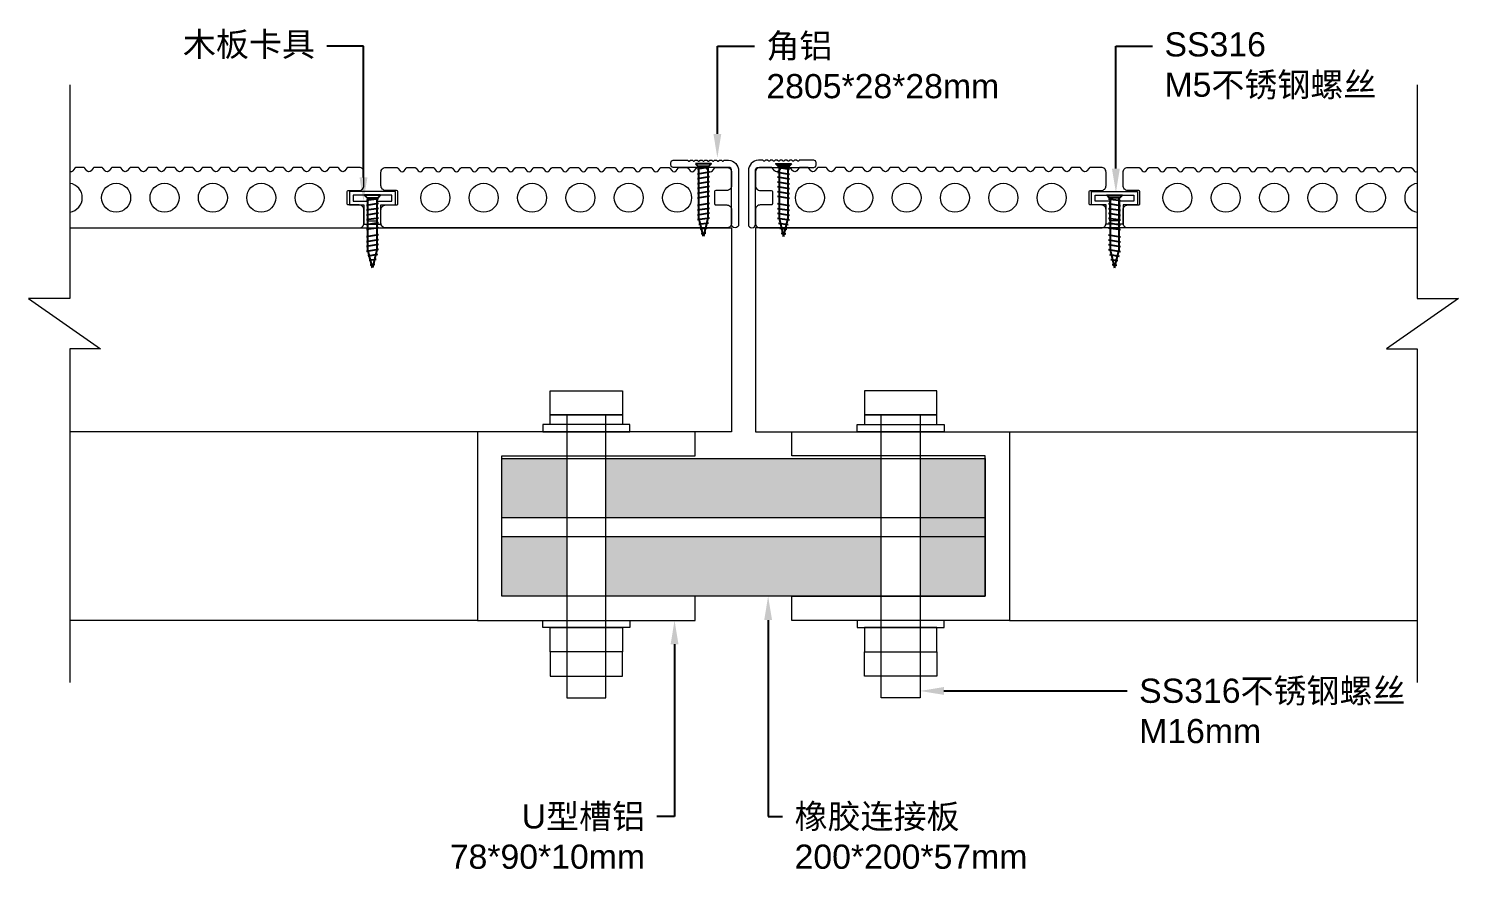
# Model space of a CAD drawing. Header units: millimetres. Extents: x -1822632 to -1305911, y 1206448 to 1536160.
# Drawn here: x -1735345 to -1734753, y 1209456 to 1209806 of the extents above; entities that cross this region are included whole.
import ezdxf
from ezdxf import colors
from ezdxf.entities.mleader import LeaderData, LeaderLine
from ezdxf.math import Vec2, Vec3

# ---------------------------------------------------------------- set-up
doc = ezdxf.new("R2010")
doc.units = ezdxf.units.MM
doc.header["$LTSCALE"] = 1000
doc.layers.get('0').update_dxf_attribs({"linetype": 'CONTINUOUS'})
for name, color, linetype in [('尺寸', 6, 'CONTINUOUS'), ('文字', 4, 'CONTINUOUS'), ('结构', 1, 'CONTINUOUS'), ('软质管', 5, 'CONTINUOUS')]:
    doc.layers.add(name, color=color, linetype=linetype)
doc.styles.add('M', font='arial.ttf')
pattern_1 = [(0, (-1670506.2939, 1288790.126), (0, 1.375), [1, -0.375]), (90, (-1670506.2939, 1288790.126), (-1.375, 8e-17), [1, -0.375])]

# ---------------------------------------------------------------- blocks, each defined once
blk = doc.blocks.new('SS410 M5X40')
at = {"color": 5}
for p, q in [((2.5, -1.41), (-2.5, -2.2)), ((2.5, -1.41), (-2.5, -2.2)), ((2.5, -3.41), (-2.5, -4.2)), ((2.5, -3.41), (-2.5, -4.2)), ((2.5, -5.41), (-2.5, -6.2)), ((2.5, -5.41), (-2.5, -6.2)), ((-1.85, -22.52), (-1.85, -1)), ((-1.85, -1), (1.85, -1)), ((1.85, -1), (1.85, -22.52)), ((2.5, -7.41), (-2.5, -8.2)), ((2.5, -7.41), (-2.5, -8.2)), ((2.5, -9.41), (-2.5, -10.2)), ((2.5, -9.41), (-2.5, -10.2)), ((2.5, -9.41), (-2.5, -10.2)), ((2.5, -9.41), (-2.5, -10.2)), ((2.5, -11.41), (-2.5, -12.2)), ((2.5, -11.41), (-2.5, -12.2)), ((2.5, -11.41), (-2.5, -12.2)), ((2.5, -11.41), (-2.5, -12.2)), ((2.5, -13.41), (-2.5, -14.2)), ((2.5, -13.41), (-2.5, -14.2)), ((2.5, -16.41), (-2.5, -17.2)), ((2.5, -16.41), (-2.5, -17.2)), ((2.5, -18.41), (-2.5, -19.2)), ((2.5, -18.41), (-2.5, -19.2)), ((2.5, -18.41), (-2.5, -19.2)), ((2.5, -18.41), (-2.5, -19.2)), ((2.5, -20.41), (-2.5, -21.2)), ((2.5, -20.41), (-2.5, -21.2)), ((2.5, -20.41), (-2.5, -21.2)), ((2.5, -20.41), (-2.5, -21.2)), ((2.5, -22.41), (-2.5, -23.2)), ((2.5, -22.41), (-2.5, -23.2)), ((2.5, -22.41), (-2.5, -23.2)), ((0, -30), (-1.85, -22.52)), ((1.85, -22.52), (0, -30)), ((2.03, -24.49), (-1.88, -25.11)), ((1.52, -26.57), (-1.41, -27.03)), ((1.01, -28.65), (-0.93, -28.96))]:
    blk.add_line(p, q, dxfattribs=at)
blk.add_lwpolyline([(-3.25, 0), (-2.25, -1), (2.25, -1), (3.25, 0)], close=True, dxfattribs=at)

msp = doc.modelspace()

# ---------------------------------------------------------------- hatches: boundary and pattern name
at = {"lineweight": 0}
h = msp.add_hatch(dxfattribs=at)
h.set_pattern_fill('ANGLE', color=251, scale=5)
h.set_pattern_definition(pattern_1)
h.paths.add_polyline_path([(-1735121.842, 1209628.387), (-1735148.842, 1209628.387), (-1735148.842, 1209603.887), (-1735121.842, 1209603.887)])
h.paths.add_polyline_path([(-1734991.842, 1209628.387), (-1735105.842, 1209628.387), (-1735105.842, 1209603.887), (-1734991.842, 1209603.887)])
h.paths.add_polyline_path([(-1734948.842, 1209628.387), (-1734975.842, 1209628.387), (-1734975.842, 1209603.887), (-1734948.842, 1209603.887)])
h.paths.add_polyline_path([(-1734948.842, 1209595.887), (-1734975.842, 1209595.887), (-1734975.842, 1209571.387), (-1734948.842, 1209571.387)])
h.paths.add_polyline_path([(-1734991.842, 1209595.887), (-1735105.842, 1209595.887), (-1735105.842, 1209571.387), (-1735068.842, 1209571.387), (-1734991.842, 1209571.387)])
h.paths.add_polyline_path([(-1735121.842, 1209595.887), (-1735148.842, 1209595.887), (-1735148.842, 1209571.387), (-1735121.842, 1209571.387)])
h = msp.add_hatch(dxfattribs=at)
h.set_pattern_fill('ANGLE', color=5, scale=5)
h.set_pattern_definition(pattern_1)
h.paths.add_polyline_path([(-1735121.842, 1209603.887), (-1735148.842, 1209603.887), (-1735148.842, 1209595.887), (-1735121.842, 1209595.887)], flags=16)
h.paths.add_polyline_path([(-1735121.842, 1209603.887), (-1735121.842, 1209595.887), (-1735105.842, 1209595.887), (-1735105.842, 1209603.887)], flags=16)
h.paths.add_polyline_path([(-1734991.842, 1209595.887), (-1734991.842, 1209603.887), (-1735105.842, 1209603.887), (-1735105.842, 1209595.887)], flags=17)
h.paths.add_polyline_path([(-1734975.842, 1209603.887), (-1734991.842, 1209603.887), (-1734991.842, 1209595.887), (-1734975.842, 1209595.887)], flags=16)
h.paths.add_polyline_path([(-1735148.842, 1209603.887), (-1735148.842, 1209595.887), (-1734948.842, 1209595.887), (-1734948.842, 1209603.887)])

# ---------------------------------------------------------------- linework, layer by layer
at = {"color": 1, "lineweight": 0}
for p, q in [((-1734938.842, 1209639.387), (-1734863.379, 1209639.387)), ((-1735158.842, 1209561.387), (-1735327.442, 1209561.387)), ((-1734938.842, 1209561.387), (-1734770.241, 1209561.387))]:
    msp.add_line(p, q, dxfattribs=at)
for points in [[(-1735327.442, 1209782.906), (-1735327.442, 1209694.563), (-1735344.511, 1209694.563), (-1735314.797, 1209673.682), (-1735327.442, 1209673.682), (-1735327.442, 1209535.706)], [(-1734770.241, 1209782.906), (-1734770.241, 1209694.563), (-1734753.173, 1209694.563), (-1734782.886, 1209673.682), (-1734770.241, 1209673.682), (-1734770.241, 1209535.706)]]:
    msp.add_lwpolyline(points, dxfattribs=at)
at = {"color": 34, "lineweight": 0}
for points in [[(-1735207.799, 1209748.691), (-1735212.139, 1209748.691, 0.1989124), (-1735212.844, 1209748.399), (-1735213.701, 1209747.242, -0.4142136), (-1735215.396, 1209747.242), (-1735216.253, 1209748.398, 0.1989124), (-1735216.96, 1209748.691), (-1735219.639, 1209748.691, 0.1989124), (-1735220.344, 1209748.399), (-1735221.201, 1209747.242, -0.4142136), (-1735222.896, 1209747.242), (-1735223.753, 1209748.398, 0.1989124), (-1735224.46, 1209748.691), (-1735227.139, 1209748.691, 0.1989124), (-1735227.844, 1209748.399), (-1735228.701, 1209747.242, -0.4142136), (-1735230.396, 1209747.242), (-1735231.253, 1209748.398, 0.1989124), (-1735231.96, 1209748.691), (-1735234.639, 1209748.691, 0.1989124), (-1735235.344, 1209748.399), (-1735236.201, 1209747.242, -0.4142136), (-1735237.896, 1209747.242), (-1735238.753, 1209748.398, 0.1989124), (-1735239.46, 1209748.691), (-1735242.139, 1209748.691, 0.1989124), (-1735242.844, 1209748.399), (-1735243.701, 1209747.242, -0.4142136), (-1735245.396, 1209747.242), (-1735246.253, 1209748.398, 0.1989124), (-1735246.96, 1209748.691), (-1735249.639, 1209748.691, 0.1989124), (-1735250.344, 1209748.399), (-1735251.201, 1209747.242, -0.4142136), (-1735252.896, 1209747.242), (-1735253.753, 1209748.398, 0.1989124), (-1735254.46, 1209748.691), (-1735257.139, 1209748.691, 0.1989124), (-1735257.844, 1209748.399), (-1735258.701, 1209747.242, -0.4142136), (-1735260.396, 1209747.242), (-1735261.253, 1209748.398, 0.1989124), (-1735261.96, 1209748.691), (-1735264.639, 1209748.691, 0.1989124), (-1735265.344, 1209748.399), (-1735266.201, 1209747.242, -0.4142136), (-1735267.896, 1209747.242), (-1735268.753, 1209748.398, 0.1989124), (-1735269.46, 1209748.691), (-1735272.139, 1209748.691, 0.1989124), (-1735272.844, 1209748.399), (-1735273.701, 1209747.242, -0.4142136), (-1735275.396, 1209747.242), (-1735276.253, 1209748.398, 0.1989124), (-1735276.96, 1209748.691), (-1735279.639, 1209748.691, 0.1989124), (-1735280.344, 1209748.399), (-1735281.201, 1209747.242, -0.4142136), (-1735282.896, 1209747.242), (-1735283.753, 1209748.398, 0.1989124), (-1735284.46, 1209748.691), (-1735287.139, 1209748.691, 0.1989124), (-1735287.844, 1209748.399), (-1735288.701, 1209747.242, -0.4142136), (-1735290.396, 1209747.242), (-1735291.253, 1209748.398, 0.1989124), (-1735291.96, 1209748.691), (-1735294.639, 1209748.691, 0.1989124), (-1735295.344, 1209748.399), (-1735296.201, 1209747.242, -0.4142136), (-1735297.896, 1209747.242), (-1735298.753, 1209748.398, 0.1989124), (-1735299.46, 1209748.691), (-1735302.139, 1209748.691, 0.1989124), (-1735302.844, 1209748.399), (-1735303.701, 1209747.242, -0.4142136), (-1735305.396, 1209747.242), (-1735306.253, 1209748.398, 0.1989124), (-1735306.96, 1209748.691), (-1735309.639, 1209748.691, 0.1989124), (-1735310.344, 1209748.399), (-1735311.201, 1209747.242, -0.4142136), (-1735312.896, 1209747.242), (-1735313.753, 1209748.398, 0.1989124), (-1735314.46, 1209748.691), (-1735317.139, 1209748.691, 0.1989124), (-1735317.844, 1209748.399), (-1735318.701, 1209747.242, -0.4142136), (-1735320.396, 1209747.242), (-1735321.253, 1209748.398, 0.1989124), (-1735321.96, 1209748.691), (-1735324.639, 1209748.691, 0.1989124), (-1735325.344, 1209748.399), (-1735326.201, 1209747.242, -0.2875101), (-1735327.442, 1209746.957, -0.2875101)], [(-1735327.442, 1209723.687), (-1735207.799, 1209723.687, 0.4142136), (-1735205.799, 1209725.687), (-1735205.799, 1209731.189, 0.4142136), (-1735207.799, 1209733.189), (-1735212.301, 1209733.189, -0.4143853), (-1735212.801, 1209733.689), (-1735212.798, 1209738.694, -0.4140419), (-1735212.298, 1209739.194), (-1735207.798, 1209739.194, 0.4142136), (-1735205.798, 1209741.194), (-1735205.799, 1209746.691, 0.4142136), (-1735207.799, 1209748.691)], [(-1735196.799, 1209748.691), (-1735192.458, 1209748.691, -0.1989124), (-1735191.753, 1209748.399), (-1735190.896, 1209747.242, 0.4142136), (-1735189.201, 1209747.242), (-1735188.345, 1209748.398, -0.1989124), (-1735187.638, 1209748.691), (-1735184.958, 1209748.691, -0.1989124), (-1735184.253, 1209748.399), (-1735183.396, 1209747.242, 0.4142136), (-1735181.701, 1209747.242), (-1735180.845, 1209748.398, -0.1989124), (-1735180.138, 1209748.691), (-1735177.458, 1209748.691, -0.1989124), (-1735176.753, 1209748.399), (-1735175.896, 1209747.242, 0.4142136), (-1735174.201, 1209747.242), (-1735173.345, 1209748.398, -0.1989124), (-1735172.638, 1209748.691), (-1735169.958, 1209748.691, -0.1989124), (-1735169.253, 1209748.399), (-1735168.396, 1209747.242, 0.4142136), (-1735166.701, 1209747.242), (-1735165.845, 1209748.398, -0.1989124), (-1735165.138, 1209748.691), (-1735162.458, 1209748.691, -0.1989124), (-1735161.753, 1209748.399), (-1735160.896, 1209747.242, 0.4142136), (-1735159.201, 1209747.242), (-1735158.345, 1209748.398, -0.1989124), (-1735157.638, 1209748.691), (-1735154.958, 1209748.691, -0.1989124), (-1735154.253, 1209748.399), (-1735153.396, 1209747.242, 0.4142136), (-1735151.701, 1209747.242), (-1735150.845, 1209748.398, -0.1989124), (-1735150.138, 1209748.691), (-1735147.458, 1209748.691, -0.1989124), (-1735146.753, 1209748.399), (-1735145.896, 1209747.242, 0.4142136), (-1735144.201, 1209747.242), (-1735143.345, 1209748.398, -0.1989124), (-1735142.638, 1209748.691), (-1735139.958, 1209748.691, -0.1989124), (-1735139.253, 1209748.399), (-1735138.396, 1209747.242, 0.4142136), (-1735136.701, 1209747.242), (-1735135.845, 1209748.398, -0.1989124), (-1735135.138, 1209748.691), (-1735132.458, 1209748.691, -0.1989124), (-1735131.753, 1209748.399), (-1735130.896, 1209747.242, 0.4142136), (-1735129.201, 1209747.242), (-1735128.345, 1209748.398, -0.1989124), (-1735127.638, 1209748.691), (-1735124.958, 1209748.691, -0.1989124), (-1735124.253, 1209748.399), (-1735123.396, 1209747.242, 0.4142136), (-1735121.701, 1209747.242), (-1735120.845, 1209748.398, -0.1989124), (-1735120.138, 1209748.691), (-1735117.458, 1209748.691, -0.1989124), (-1735116.753, 1209748.399), (-1735115.896, 1209747.242, 0.4142136), (-1735114.201, 1209747.242), (-1735113.345, 1209748.398, -0.1989124), (-1735112.638, 1209748.691), (-1735109.958, 1209748.691, -0.1989124), (-1735109.253, 1209748.399), (-1735108.396, 1209747.242, 0.4142136), (-1735106.701, 1209747.242), (-1735105.845, 1209748.398, -0.1989124), (-1735105.138, 1209748.691), (-1735102.458, 1209748.691, -0.1989124), (-1735101.753, 1209748.399), (-1735100.896, 1209747.242, 0.4142136), (-1735099.201, 1209747.242), (-1735098.345, 1209748.398, -0.1989124), (-1735097.638, 1209748.691), (-1735094.958, 1209748.691, -0.1989124), (-1735094.253, 1209748.399), (-1735093.396, 1209747.242, 0.4142136), (-1735091.701, 1209747.242), (-1735090.845, 1209748.398, -0.1989124), (-1735090.138, 1209748.691), (-1735087.458, 1209748.691, -0.1989124), (-1735086.753, 1209748.399), (-1735085.896, 1209747.242, 0.4142136), (-1735084.201, 1209747.242), (-1735083.345, 1209748.398, -0.1989124), (-1735082.638, 1209748.691), (-1735079.958, 1209748.691, -0.1989124), (-1735079.253, 1209748.399), (-1735078.396, 1209747.242, 0.4142136), (-1735076.701, 1209747.242), (-1735075.845, 1209748.398, -0.1989124), (-1735075.138, 1209748.691), (-1735072.458, 1209748.691, -0.1989124), (-1735071.753, 1209748.399), (-1735070.896, 1209747.242, 0.4142136), (-1735069.201, 1209747.242), (-1735068.345, 1209748.398, -0.1989124), (-1735067.638, 1209748.691), (-1735064.958, 1209748.691, -0.1989124), (-1735064.253, 1209748.399), (-1735063.396, 1209747.242, 0.4142136), (-1735061.701, 1209747.242), (-1735060.845, 1209748.398, -0.1989124), (-1735060.138, 1209748.691), (-1735055.799, 1209748.691, -0.4142136), (-1735053.799, 1209746.691), (-1735053.798, 1209741.194, -0.4142136), (-1735055.798, 1209739.194), (-1735060.298, 1209739.194, 0.4140419), (-1735060.798, 1209738.694), (-1735060.801, 1209733.689, 0.4143853), (-1735060.301, 1209733.189), (-1735055.799, 1209733.189, -0.4142136), (-1735053.799, 1209731.189), (-1735053.799, 1209725.687, -0.4142136), (-1735055.799, 1209723.687), (-1735196.799, 1209723.687, -0.4142136), (-1735198.799, 1209725.687), (-1735198.799, 1209731.189, -0.4142136), (-1735196.799, 1209733.189), (-1735192.297, 1209733.189, 0.4143853), (-1735191.797, 1209733.689), (-1735191.8, 1209738.694, 0.4140419), (-1735192.3, 1209739.194), (-1735196.799, 1209739.194, -0.4142136), (-1735198.799, 1209741.194), (-1735198.799, 1209746.691, -0.4142136), (-1735196.799, 1209748.691)], [(-1734900.884, 1209748.691), (-1734905.225, 1209748.691, 0.1989124), (-1734905.93, 1209748.399), (-1734906.787, 1209747.242, -0.4142136), (-1734908.482, 1209747.242), (-1734909.338, 1209748.398, 0.1989124), (-1734910.045, 1209748.691), (-1734912.725, 1209748.691, 0.1989124), (-1734913.43, 1209748.399), (-1734914.287, 1209747.242, -0.4142136), (-1734915.982, 1209747.242), (-1734916.838, 1209748.398, 0.1989124), (-1734917.545, 1209748.691), (-1734920.225, 1209748.691, 0.1989124), (-1734920.93, 1209748.399), (-1734921.787, 1209747.242, -0.4142136), (-1734923.482, 1209747.242), (-1734924.338, 1209748.398, 0.1989124), (-1734925.045, 1209748.691), (-1734927.725, 1209748.691, 0.1989124), (-1734928.43, 1209748.399), (-1734929.287, 1209747.242, -0.4142136), (-1734930.982, 1209747.242), (-1734931.838, 1209748.398, 0.1989124), (-1734932.545, 1209748.691), (-1734935.225, 1209748.691, 0.1989124), (-1734935.93, 1209748.399), (-1734936.787, 1209747.242, -0.4142136), (-1734938.482, 1209747.242), (-1734939.338, 1209748.398, 0.1989124), (-1734940.045, 1209748.691), (-1734942.725, 1209748.691, 0.1989124), (-1734943.43, 1209748.399), (-1734944.287, 1209747.242, -0.4142136), (-1734945.982, 1209747.242), (-1734946.838, 1209748.398, 0.1989124), (-1734947.545, 1209748.691), (-1734950.225, 1209748.691, 0.1989124), (-1734950.93, 1209748.399), (-1734951.787, 1209747.242, -0.4142136), (-1734953.482, 1209747.242), (-1734954.338, 1209748.398, 0.1989124), (-1734955.045, 1209748.691), (-1734957.725, 1209748.691, 0.1989124), (-1734958.43, 1209748.399), (-1734959.287, 1209747.242, -0.4142136), (-1734960.982, 1209747.242), (-1734961.838, 1209748.398, 0.1989124), (-1734962.545, 1209748.691), (-1734965.225, 1209748.691, 0.1989124), (-1734965.93, 1209748.399), (-1734966.787, 1209747.242, -0.4142136), (-1734968.482, 1209747.242), (-1734969.338, 1209748.398, 0.1989124), (-1734970.045, 1209748.691), (-1734972.725, 1209748.691, 0.1989124), (-1734973.43, 1209748.399), (-1734974.287, 1209747.242, -0.4142136), (-1734975.982, 1209747.242), (-1734976.838, 1209748.398, 0.1989124), (-1734977.545, 1209748.691), (-1734980.225, 1209748.691, 0.1989124), (-1734980.93, 1209748.399), (-1734981.787, 1209747.242, -0.4142136), (-1734983.482, 1209747.242), (-1734984.338, 1209748.398, 0.1989124), (-1734985.045, 1209748.691), (-1734987.725, 1209748.691, 0.1989124), (-1734988.43, 1209748.399), (-1734989.287, 1209747.242, -0.4142136), (-1734990.982, 1209747.242), (-1734991.838, 1209748.398, 0.1989124), (-1734992.545, 1209748.691), (-1734995.225, 1209748.691, 0.1989124), (-1734995.93, 1209748.399), (-1734996.787, 1209747.242, -0.4142136), (-1734998.482, 1209747.242), (-1734999.338, 1209748.398, 0.1989124), (-1735000.045, 1209748.691), (-1735002.725, 1209748.691, 0.1989124), (-1735003.43, 1209748.399), (-1735004.287, 1209747.242, -0.4142136), (-1735005.982, 1209747.242), (-1735006.838, 1209748.398, 0.1989124), (-1735007.545, 1209748.691), (-1735010.225, 1209748.691, 0.1989124), (-1735010.93, 1209748.399), (-1735011.787, 1209747.242, -0.4142136), (-1735013.482, 1209747.242), (-1735014.338, 1209748.398, 0.1989124), (-1735015.045, 1209748.691), (-1735017.725, 1209748.691, 0.1989124), (-1735018.43, 1209748.399), (-1735019.287, 1209747.242, -0.4142136), (-1735020.982, 1209747.242), (-1735021.838, 1209748.398, 0.1989124), (-1735022.545, 1209748.691), (-1735025.225, 1209748.691, 0.1989124), (-1735025.93, 1209748.399), (-1735026.787, 1209747.242, -0.4142136), (-1735028.482, 1209747.242), (-1735029.338, 1209748.398, 0.1989124), (-1735030.045, 1209748.691), (-1735032.725, 1209748.691, 0.1989124), (-1735033.43, 1209748.399), (-1735034.287, 1209747.242, -0.4142136), (-1735035.982, 1209747.242), (-1735036.838, 1209748.398, 0.1989124), (-1735037.545, 1209748.691), (-1735041.884, 1209748.691, 0.4142136), (-1735043.884, 1209746.691), (-1735043.885, 1209741.194, 0.4142136), (-1735041.885, 1209739.194), (-1735037.385, 1209739.194, -0.4140419), (-1735036.885, 1209738.694), (-1735036.882, 1209733.689, -0.4143853), (-1735037.382, 1209733.189), (-1735041.884, 1209733.189, 0.4142136), (-1735043.884, 1209731.189), (-1735043.884, 1209725.687, 0.4142136), (-1735041.884, 1209723.687), (-1734900.884, 1209723.687, 0.4142136), (-1734898.884, 1209725.687), (-1734898.884, 1209731.189, 0.4142136), (-1734900.884, 1209733.189), (-1734905.386, 1209733.189, -0.4143853), (-1734905.886, 1209733.689), (-1734905.883, 1209738.694, -0.4140419), (-1734905.383, 1209739.194), (-1734900.884, 1209739.194, 0.4142136), (-1734898.884, 1209741.194), (-1734898.884, 1209746.691, 0.4142136), (-1734900.884, 1209748.691)], [(-1734770.241, 1209723.687), (-1734889.884, 1209723.687, -0.4142136), (-1734891.884, 1209725.687), (-1734891.884, 1209731.189, -0.4142136), (-1734889.884, 1209733.189), (-1734885.382, 1209733.189, 0.4143853), (-1734884.882, 1209733.689), (-1734884.885, 1209738.694, 0.4140419), (-1734885.385, 1209739.194), (-1734889.885, 1209739.194, -0.4142136), (-1734891.885, 1209741.194), (-1734891.884, 1209746.691, -0.4142136), (-1734889.884, 1209748.691)], [(-1734889.884, 1209748.691), (-1734885.544, 1209748.691, -0.1989124), (-1734884.839, 1209748.399), (-1734883.982, 1209747.242, 0.4142136), (-1734882.287, 1209747.242), (-1734881.431, 1209748.398, -0.1989124), (-1734880.723, 1209748.691), (-1734878.044, 1209748.691, -0.1989124), (-1734877.339, 1209748.399), (-1734876.482, 1209747.242, 0.4142136), (-1734874.787, 1209747.242), (-1734873.931, 1209748.398, -0.1989124), (-1734873.223, 1209748.691), (-1734870.544, 1209748.691, -0.1989124), (-1734869.839, 1209748.399), (-1734868.982, 1209747.242, 0.4142136), (-1734867.287, 1209747.242), (-1734866.431, 1209748.398, -0.1989124), (-1734865.723, 1209748.691), (-1734863.044, 1209748.691, -0.1989124), (-1734862.339, 1209748.399), (-1734861.482, 1209747.242, 0.4142136), (-1734859.787, 1209747.242), (-1734858.931, 1209748.398, -0.1989124), (-1734858.223, 1209748.691), (-1734855.544, 1209748.691, -0.1989124), (-1734854.839, 1209748.399), (-1734853.982, 1209747.242, 0.4142136), (-1734852.287, 1209747.242), (-1734851.431, 1209748.398, -0.1989124), (-1734850.723, 1209748.691), (-1734848.044, 1209748.691, -0.1989124), (-1734847.339, 1209748.399), (-1734846.482, 1209747.242, 0.4142136), (-1734844.787, 1209747.242), (-1734843.931, 1209748.398, -0.1989124), (-1734843.223, 1209748.691), (-1734840.544, 1209748.691, -0.1989124), (-1734839.839, 1209748.399), (-1734838.982, 1209747.242, 0.4142136), (-1734837.287, 1209747.242), (-1734836.431, 1209748.398, -0.1989124), (-1734835.723, 1209748.691), (-1734833.044, 1209748.691, -0.1989124), (-1734832.339, 1209748.399), (-1734831.482, 1209747.242, 0.4142136), (-1734829.787, 1209747.242), (-1734828.931, 1209748.398, -0.1989124), (-1734828.223, 1209748.691), (-1734825.544, 1209748.691, -0.1989124), (-1734824.839, 1209748.399), (-1734823.982, 1209747.242, 0.4142136), (-1734822.287, 1209747.242), (-1734821.431, 1209748.398, -0.1989124), (-1734820.723, 1209748.691), (-1734818.044, 1209748.691, -0.1989124), (-1734817.339, 1209748.399), (-1734816.482, 1209747.242, 0.4142136), (-1734814.787, 1209747.242), (-1734813.931, 1209748.398, -0.1989124), (-1734813.223, 1209748.691), (-1734810.544, 1209748.691, -0.1989124), (-1734809.839, 1209748.399), (-1734808.982, 1209747.242, 0.4142136), (-1734807.287, 1209747.242), (-1734806.431, 1209748.398, -0.1989124), (-1734805.723, 1209748.691), (-1734803.044, 1209748.691, -0.1989124), (-1734802.339, 1209748.399), (-1734801.482, 1209747.242, 0.4142136), (-1734799.787, 1209747.242), (-1734798.931, 1209748.398, -0.1989124), (-1734798.223, 1209748.691), (-1734795.544, 1209748.691, -0.1989124), (-1734794.839, 1209748.399), (-1734793.982, 1209747.242, 0.4142136), (-1734792.287, 1209747.242), (-1734791.431, 1209748.398, -0.1989124), (-1734790.723, 1209748.691), (-1734788.044, 1209748.691, -0.1989124), (-1734787.339, 1209748.399), (-1734786.482, 1209747.242, 0.4142136), (-1734784.787, 1209747.242), (-1734783.931, 1209748.398, -0.1989124), (-1734783.223, 1209748.691), (-1734780.544, 1209748.691, -0.1989124), (-1734779.839, 1209748.399), (-1734778.982, 1209747.242, 0.4142136), (-1734777.287, 1209747.242), (-1734776.431, 1209748.398, -0.1989124), (-1734775.723, 1209748.691), (-1734773.044, 1209748.691, -0.1989124), (-1734772.339, 1209748.399), (-1734771.482, 1209747.242, 0.2875101), (-1734770.241, 1209746.957, 0.2875101)]]:
    msp.add_lwpolyline(points, format="xyb", dxfattribs=at)
at = {"lineweight": 0}
for points in [[(-1735205.799, 1209733.189), (-1735205.799, 1209725.189), (-1735198.799, 1209725.189), (-1735198.799, 1209733.189), (-1735192.799, 1209733.189), (-1735192.799, 1209738.689), (-1735211.799, 1209738.689), (-1735211.799, 1209733.189)], [(-1734891.884, 1209733.189), (-1734891.884, 1209725.189), (-1734898.884, 1209725.189), (-1734898.884, 1209733.189), (-1734904.884, 1209733.189), (-1734904.884, 1209738.689), (-1734885.884, 1209738.689), (-1734885.884, 1209733.189)], [(-1735098.842, 1209656.387), (-1735098.842, 1209646.387), (-1735128.842, 1209646.387), (-1735128.842, 1209656.387)], [(-1734998.842, 1209656.387), (-1734998.842, 1209646.387), (-1734968.842, 1209646.387), (-1734968.842, 1209656.387)], [(-1735131.842, 1209642.387), (-1735131.842, 1209639.387), (-1735095.842, 1209639.387), (-1735095.842, 1209642.387)], [(-1735098.842, 1209646.387), (-1735098.842, 1209642.387), (-1735128.842, 1209642.387), (-1735128.842, 1209646.387)], [(-1735105.842, 1209529.387), (-1735105.842, 1209646.387), (-1735121.842, 1209646.387), (-1735121.842, 1209529.387)], [(-1734965.842, 1209642.387), (-1734965.842, 1209639.387), (-1735001.842, 1209639.387), (-1735001.842, 1209642.387)], [(-1734998.842, 1209646.387), (-1734998.842, 1209642.387), (-1734968.842, 1209642.387), (-1734968.842, 1209646.387)], [(-1734991.842, 1209529.387), (-1734991.842, 1209646.387), (-1734975.842, 1209646.387), (-1734975.842, 1209529.387)], [(-1735131.842, 1209558.387), (-1735131.842, 1209561.387), (-1735095.842, 1209561.387), (-1735095.842, 1209558.387)], [(-1735098.842, 1209558.387), (-1735098.842, 1209548.387), (-1735128.842, 1209548.387), (-1735128.842, 1209558.387)], [(-1734965.842, 1209558.387), (-1734965.842, 1209561.387), (-1735001.842, 1209561.387), (-1735001.842, 1209558.387)], [(-1734998.842, 1209558.387), (-1734998.842, 1209548.387), (-1734968.842, 1209548.387), (-1734968.842, 1209558.387)], [(-1735098.842, 1209538.387), (-1735098.842, 1209548.387), (-1735128.842, 1209548.387), (-1735128.842, 1209538.387)], [(-1734998.842, 1209538.387), (-1734998.842, 1209548.387), (-1734968.842, 1209548.387), (-1734968.842, 1209538.387)]]:
    msp.add_lwpolyline(points, close=True, dxfattribs=at)
at = {"color": 8, "lineweight": 0}
for points in [[(-1735194.299, 1209734.689), (-1735194.299, 1209737.189), (-1735210.299, 1209737.189), (-1735210.299, 1209734.689), (-1735204.299, 1209734.689), (-1735204.299, 1209726.689), (-1735200.299, 1209726.689), (-1735200.299, 1209734.689)], [(-1734903.384, 1209734.689), (-1734903.384, 1209737.189), (-1734887.384, 1209737.189), (-1734887.384, 1209734.689), (-1734893.384, 1209734.689), (-1734893.384, 1209726.689), (-1734897.384, 1209726.689), (-1734897.384, 1209734.689)]]:
    msp.add_lwpolyline(points, close=True, dxfattribs=at)
at = {"color": 2, "lineweight": 0}
for points in [[(-1735327.442, 1209723.687), (-1735053.842, 1209723.687), (-1735053.842, 1209639.387), (-1735327.442, 1209639.387)], [(-1734770.241, 1209723.687), (-1735043.842, 1209723.687), (-1735043.842, 1209639.387), (-1734770.241, 1209639.387)]]:
    msp.add_lwpolyline(points, dxfattribs=at)
at = {"color": 4, "lineweight": 0}
for points in [[(-1735068.842, 1209639.387), (-1735158.842, 1209639.387), (-1735158.842, 1209561.387), (-1735068.842, 1209561.387), (-1735068.842, 1209571.387), (-1735148.842, 1209571.387), (-1735148.842, 1209629.387), (-1735068.842, 1209629.387)], [(-1735028.842, 1209639.387), (-1734938.842, 1209639.387), (-1734938.842, 1209561.387), (-1735028.842, 1209561.387), (-1735028.842, 1209571.387), (-1734948.842, 1209571.387), (-1734948.842, 1209629.387), (-1735028.842, 1209629.387)]]:
    msp.add_lwpolyline(points, close=True, dxfattribs=at)
at = {"color": 8, "lineweight": 0}
for centre in [(-1735308.299, 1209736.187), (-1735288.299, 1209736.187), (-1735268.299, 1209736.187), (-1735248.299, 1209736.187), (-1735228.299, 1209736.187), (-1735176.299, 1209736.187), (-1735156.299, 1209736.187), (-1735136.299, 1209736.187), (-1735116.299, 1209736.187), (-1735096.299, 1209736.187), (-1735076.299, 1209736.187), (-1735021.384, 1209736.187), (-1735001.384, 1209736.187), (-1734981.384, 1209736.187), (-1734961.384, 1209736.187), (-1734941.384, 1209736.187), (-1734921.384, 1209736.187), (-1734869.384, 1209736.187), (-1734849.384, 1209736.187), (-1734829.384, 1209736.187), (-1734809.384, 1209736.187), (-1734789.384, 1209736.187)]:
    msp.add_circle(centre, 6, dxfattribs=at)
for centre, start, end in [((-1735328.299, 1209736.187), 278.206866, 81.793134), ((-1734769.384, 1209736.187), 98.206866, 261.793134)]:
    msp.add_arc(centre, 6, start, end, dxfattribs=at)
at = {"layer": '尺寸', "color": 5, "lineweight": 0}
msp.add_lwpolyline([(-1735148.842, 1209603.887), (-1734948.842, 1209603.887), (-1734948.842, 1209595.887), (-1735148.842, 1209595.887)], close=True, dxfattribs=at)
at = {"layer": '结构', "color": 3, "linetype": 'ByBlock', "lineweight": 0, "ltscale": 0.5}
for points in [[(-1735078.876, 1209750.691, -0.4142136), (-1735077.876, 1209751.691), (-1735071.988, 1209751.691, -0.1989124), (-1735071.847, 1209751.632), (-1735071.547, 1209751.332, 0.4142136), (-1735071.264, 1209751.332), (-1735070.964, 1209751.632, -0.1989124), (-1735070.823, 1209751.691), (-1735069.988, 1209751.691, -0.1989124), (-1735069.847, 1209751.632), (-1735069.547, 1209751.332, 0.4142136), (-1735069.264, 1209751.332), (-1735068.964, 1209751.632, -0.1989124), (-1735068.823, 1209751.691), (-1735067.988, 1209751.691, -0.1989124), (-1735067.847, 1209751.632), (-1735067.547, 1209751.332, 0.4142136), (-1735067.264, 1209751.332), (-1735066.964, 1209751.632, -0.1989124), (-1735066.823, 1209751.691), (-1735065.988, 1209751.691, -0.1989124), (-1735065.847, 1209751.632), (-1735065.547, 1209751.332, 0.4142136), (-1735065.264, 1209751.332), (-1735064.964, 1209751.632, -0.1989124), (-1735064.823, 1209751.691), (-1735063.988, 1209751.691, -0.1989124), (-1735063.847, 1209751.632), (-1735063.547, 1209751.332, 0.4142136), (-1735063.264, 1209751.332), (-1735062.964, 1209751.632, -0.1989124), (-1735062.823, 1209751.691), (-1735061.988, 1209751.691, -0.1989124), (-1735061.847, 1209751.632), (-1735061.547, 1209751.332, 0.4142136), (-1735061.264, 1209751.332), (-1735060.964, 1209751.632, -0.1989124), (-1735060.823, 1209751.691), (-1735059.988, 1209751.691, -0.1989124), (-1735059.847, 1209751.632), (-1735059.547, 1209751.332, 0.4142136), (-1735059.264, 1209751.332), (-1735058.964, 1209751.632, -0.1989124), (-1735058.823, 1209751.691), (-1735057.988, 1209751.691, -0.1989124), (-1735057.847, 1209751.632), (-1735057.547, 1209751.332, 0.4142136), (-1735057.264, 1209751.332), (-1735056.964, 1209751.632, -0.1989124), (-1735056.823, 1209751.691), (-1735054.998, 1209751.691, -0.3948924), (-1735050.842, 1209747.249), (-1735050.842, 1209725.191, -1), (-1735053.842, 1209725.191), (-1735053.842, 1209747.691, 0.4142136), (-1735054.842, 1209748.691), (-1735077.876, 1209748.691, -0.4142136), (-1735078.876, 1209749.691)], [(-1735018.807, 1209750.691, 0.4142136), (-1735019.807, 1209751.691), (-1735025.695, 1209751.691, 0.1989124), (-1735025.836, 1209751.632), (-1735026.136, 1209751.332, -0.4142136), (-1735026.419, 1209751.332), (-1735026.719, 1209751.632, 0.1989124), (-1735026.861, 1209751.691), (-1735027.695, 1209751.691, 0.1989124), (-1735027.836, 1209751.632), (-1735028.136, 1209751.332, -0.4142136), (-1735028.419, 1209751.332), (-1735028.719, 1209751.632, 0.1989124), (-1735028.861, 1209751.691), (-1735029.695, 1209751.691, 0.1989124), (-1735029.836, 1209751.632), (-1735030.136, 1209751.332, -0.4142136), (-1735030.419, 1209751.332), (-1735030.719, 1209751.632, 0.1989124), (-1735030.861, 1209751.691), (-1735031.695, 1209751.691, 0.1989124), (-1735031.836, 1209751.632), (-1735032.136, 1209751.332, -0.4142136), (-1735032.419, 1209751.332), (-1735032.719, 1209751.632, 0.1989124), (-1735032.861, 1209751.691), (-1735033.695, 1209751.691, 0.1989124), (-1735033.836, 1209751.632), (-1735034.136, 1209751.332, -0.4142136), (-1735034.419, 1209751.332), (-1735034.719, 1209751.632, 0.1989124), (-1735034.861, 1209751.691), (-1735035.695, 1209751.691, 0.1989124), (-1735035.836, 1209751.632), (-1735036.136, 1209751.332, -0.4142136), (-1735036.419, 1209751.332), (-1735036.719, 1209751.632, 0.1989124), (-1735036.861, 1209751.691), (-1735037.695, 1209751.691, 0.1989124), (-1735037.836, 1209751.632), (-1735038.136, 1209751.332, -0.4142136), (-1735038.419, 1209751.332), (-1735038.719, 1209751.632, 0.1989124), (-1735038.861, 1209751.691), (-1735039.695, 1209751.691, 0.1989124), (-1735039.836, 1209751.632), (-1735040.136, 1209751.332, -0.4142136), (-1735040.419, 1209751.332), (-1735040.719, 1209751.632, 0.1989124), (-1735040.861, 1209751.691), (-1735042.685, 1209751.691, 0.3948924), (-1735046.842, 1209747.249), (-1735046.842, 1209725.191, 1), (-1735043.842, 1209725.191), (-1735043.842, 1209747.691, -0.4142136), (-1735042.842, 1209748.691), (-1735019.807, 1209748.691, 0.4142136), (-1735018.807, 1209749.691)]]:
    msp.add_lwpolyline(points, format="xyb", close=True, dxfattribs=at)
at = {"layer": '软质管', "lineweight": 0}
msp.add_lwpolyline([(-1735148.842, 1209628.387), (-1734948.842, 1209628.387), (-1734948.842, 1209571.387), (-1735148.842, 1209571.387)], close=True, dxfattribs=at)

# ---------------------------------------------------------------- block references
msp.add_blockref('SS410 M5X40', (-1735065.413, 1209750.191))
at = {"xscale": -1}
msp.add_blockref('SS410 M5X40', (-1735032.27, 1209750.191), dxfattribs=at)
at = {"lineweight": 0}
msp.add_blockref('SS410 M5X40', (-1735202.299, 1209737.189), dxfattribs=at)
at = {"lineweight": 0, "xscale": -1}
msp.add_blockref('SS410 M5X40', (-1734895.384, 1209737.189), dxfattribs=at)

# ---------------------------------------------------------------- leaders
at = {"layer": '文字', "lineweight": 0}
ml = msp.add_multileader_mtext('Standard', dxfattribs=at)
ml.set_content('{\\fSimSun|b0|i0|c134|p2;木板卡具}', color=256, style='M')
ml.set_leader_properties()
ml.build(insert=Vec2(0, 0))
ml.multileader.update_dxf_attribs({"dogleg_length": 0.36, "arrow_head_size": 9.886})
ctx = ml.context
ctx.base_point, ctx.char_height, ctx.arrow_head_size, ctx.landing_gap_size, ctx.plane_origin = Vec3(-1735286.571, 1209798.91), 10, 9.886, 4.943, Vec3(-1735206.01, 1209717.764)
ctx.text_align_type = 2
notes = []
notes.append((ctx, [(0, (1, 1, 0), (-1735206.01, 1209798.91), (-1, 0), 15.175, [(0, [(-1735206.01, 1209734.689)], 0, [])])]))
ctx.mtext.insert, ctx.mtext.alignment, ctx.mtext.flow_direction = Vec3(-1735226.128, 1209804.664), 3, 5
ml = msp.add_multileader_mtext('Standard', dxfattribs=at)
ml.set_content('{\\fSimSun|b0|i0|c134|p2;角铝\\P}2805*28*28mm', color=256, style='M')
ml.set_leader_properties()
ml.build(insert=Vec2(0, 0))
ml.multileader.update_dxf_attribs({"dogleg_length": 0.36, "arrow_head_size": 9.886})
ctx = ml.context
ctx.base_point, ctx.char_height, ctx.arrow_head_size, ctx.landing_gap_size, ctx.plane_origin = Vec3(-1735044.323, 1209798.91), 10, 9.886, 4.943, Vec3(-1735059.656, 1209717.764)
notes.append((ctx, [(0, (1, 1, 0), (-1735059.656, 1209798.91), (1, 0), 15.333, [(0, [(-1735059.656, 1209752.691)], 0, [])])]))
ctx.mtext.insert, ctx.mtext.flow_direction = Vec3(-1735039.38, 1209803.995), 5
ml = msp.add_multileader_mtext('Standard', dxfattribs=at)
ml.set_content('SS316 \\PM5{\\fSimSun|b0|i0|c134|p2;不锈钢螺丝}', color=256, style='M')
ml.set_leader_properties()
ml.build(insert=Vec2(0, 0))
ml.multileader.update_dxf_attribs({"dogleg_length": 0.36, "arrow_head_size": 9.886})
ctx = ml.context
ctx.base_point, ctx.char_height, ctx.arrow_head_size, ctx.landing_gap_size, ctx.plane_origin = Vec3(-1734879.674, 1209798.91), 10, 9.886, 4.943, Vec3(-1734894.827, 1209717.764)
notes.append((ctx, [(0, (1, 1, 0), (-1734894.827, 1209798.91), (1, 0), 15.153, [(0, [(-1734894.827, 1209738.319)], 0, [])])]))
ctx.mtext.insert, ctx.mtext.flow_direction = Vec3(-1734874.731, 1209804.604), 5
ml = msp.add_multileader_mtext('Standard', dxfattribs=at)
ml.set_content('{\\fSimSun|b0|i0|c134|p2;橡胶连接板}\\P200*200*57mm', color=256, style='M')
ml.set_leader_properties()
ml.build(insert=Vec2(0, 0))
ml.multileader.update_dxf_attribs({"dogleg_length": 0.36, "arrow_head_size": 9.886})
ctx = ml.context
ctx.base_point, ctx.char_height, ctx.arrow_head_size, ctx.landing_gap_size, ctx.plane_origin = Vec3(-1735032.655, 1209480.255), 10, 9.886, 4.943, Vec3(-1735038.654, 1209616.914)
notes.append((ctx, [(0, (1, 1, 0), (-1735038.654, 1209480.255), (1, 0), 5.999, [(0, [(-1735038.654, 1209571.387)], 0, [])])]))
ctx.mtext.insert, ctx.mtext.flow_direction = Vec3(-1735027.712, 1209485.34), 5
ml = msp.add_multileader_mtext('Standard', dxfattribs=at)
ml.set_content('{\\C4;U\\fSimSun|b0|i0|c134|p2;型槽铝\\fArial|b0|i0|c0|p34;\\P78*90*10mm}', color=256, style='M')
ml.set_leader_properties()
ml.build(insert=Vec2(0, 0))
ml.multileader.update_dxf_attribs({"dogleg_length": 0.36, "arrow_head_size": 9.886})
ctx = ml.context
ctx.base_point, ctx.char_height, ctx.arrow_head_size, ctx.landing_gap_size, ctx.plane_origin = Vec3(-1735173.708, 1209480.255), 10, 9.886, 4.943, Vec3(-1735077.358, 1209616.914)
ctx.text_align_type = 2
notes.append((ctx, [(0, (1, 1, 0), (-1735077.358, 1209480.255), (-1, 0), 7.262, [(0, [(-1735077.358, 1209561.387)], 0, [])])]))
ctx.mtext.insert, ctx.mtext.alignment, ctx.mtext.flow_direction = Vec3(-1735089.563, 1209485.34), 3, 5
ml = msp.add_multileader_mtext('Standard', dxfattribs=at)
ml.set_content('SS316{\\fSimSun|b0|i0|c134|p2;不锈钢螺丝\\P}M16mm', color=256, style='M')
ml.set_leader_properties()
ml.build(insert=Vec2(0, 0))
ml.multileader.update_dxf_attribs({"dogleg_length": 0.36, "arrow_head_size": 9.886})
ctx = ml.context
ctx.base_point, ctx.char_height, ctx.arrow_head_size, ctx.landing_gap_size, ctx.plane_origin = Vec3(-1734890.154, 1209532.206), 10, 9.886, 4.943, Vec3(-1734873.41, 1209624.962)
notes.append((ctx, [(0, (1, 1, 0), (-1734934.213, 1209532.206), (1, 0), 44.059, [(0, [(-1734975.842, 1209532.206)], 0, [])])]))
ctx.mtext.insert, ctx.mtext.flow_direction = Vec3(-1734885.211, 1209537.291), 5
for ctx, leaders in notes:
    for number, flags, end, landing, length, lines in leaders:
        leader = LeaderData()
        leader.index, (leader.has_last_leader_line, leader.has_dogleg_vector, leader.attachment_direction) = number, flags
        leader.last_leader_point, leader.dogleg_vector, leader.dogleg_length = Vec3(end), Vec3(landing), length
        for number, points, colour, breaks in lines:
            line = LeaderLine()
            line.index, line.vertices, line.color, line.breaks = number, Vec3.list(points), colors.encode_raw_color(colour), breaks
            leader.lines.append(line)
        ctx.leaders.append(leader)

doc.saveas('drawing.dxf')
